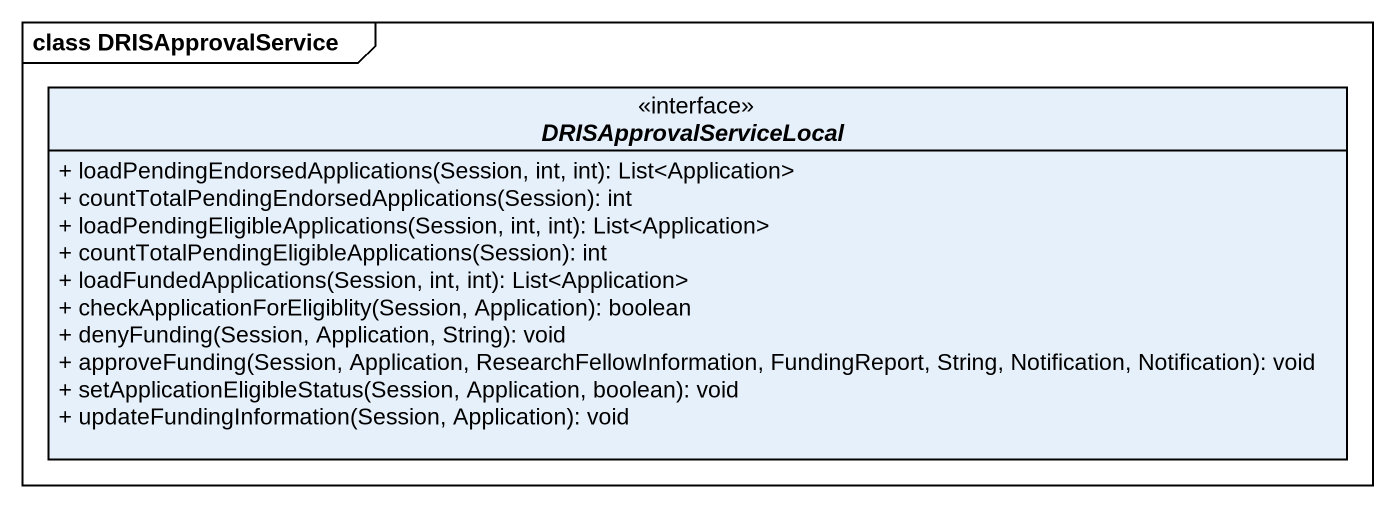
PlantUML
@startuml
mainframe class DRISApprovalService
hide circle
hide empty members
skinparam classAttributeIconSize 0
interface DRISApprovalServiceLocal <<interface>> {
  + loadPendingEndorsedApplications(Session, int, int): List<Application>
  + countTotalPendingEndorsedApplications(Session): int
  + loadPendingEligibleApplications(Session, int, int): List<Application>
  + countTotalPendingEligibleApplications(Session): int
  + loadFundedApplications(Session, int, int): List<Application>
  + checkApplicationForEligiblity(Session, Application): boolean
  + denyFunding(Session, Application, String): void
  + approveFunding(Session, Application, ResearchFellowInformation, FundingReport, String, Notification, Notification): void
  + setApplicationEligibleStatus(Session, Application, boolean): void
  + updateFundingInformation(Session, Application): void
}
@enduml
